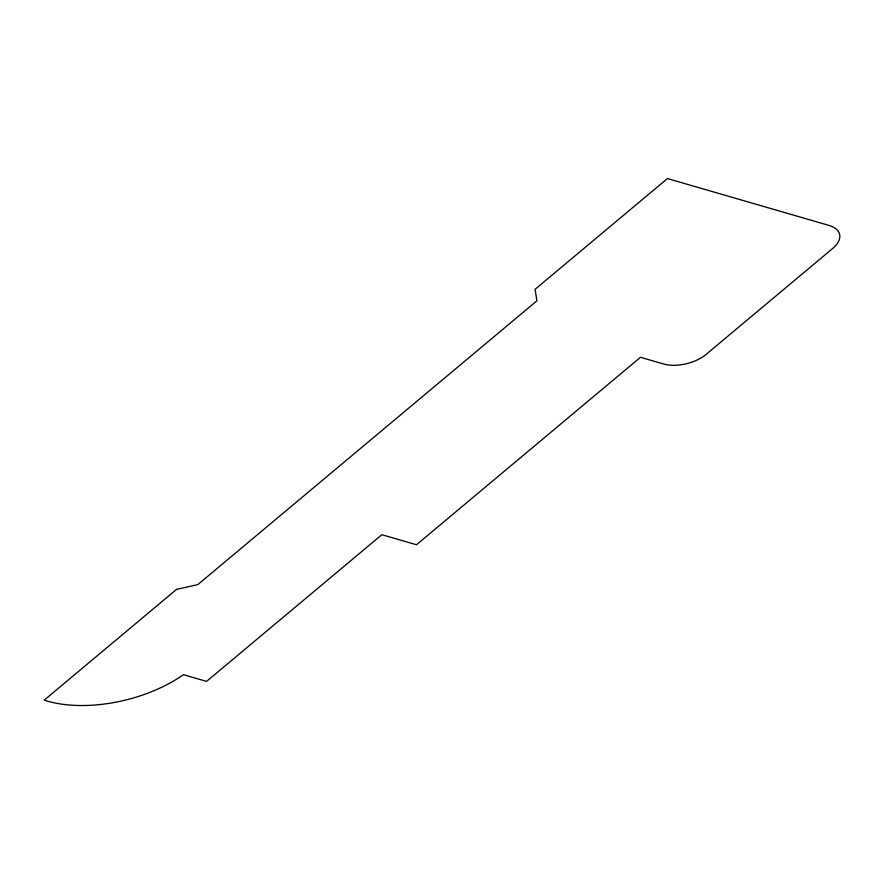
<?xml version="1.0" encoding="UTF-8"?>
<svg xmlns="http://www.w3.org/2000/svg" width="884" height="884" viewBox="0 0 884 884"><rect width="100%" height="100%" fill="white"/><g stroke="black" fill="none" stroke-linecap="round" stroke-linejoin="round"><path stroke-width="1.33" d="M176.535 589.396L44.2 700.15A104.887 55.736 -14.2 0 0 183.463 674.691L206.558 681.398L381.844 534.698L416.486 544.743L640.458 357.291L663.553 363.987A30.885 16.409 -14.2 0 0 706.117 354.385L832.717 248.437A30.885 16.409 -14.2 0 0 829.093 225.442L667.431 178.557L535.096 289.311L536.908 300.814L197.828 584.6L176.535 589.396"/></g></svg>
